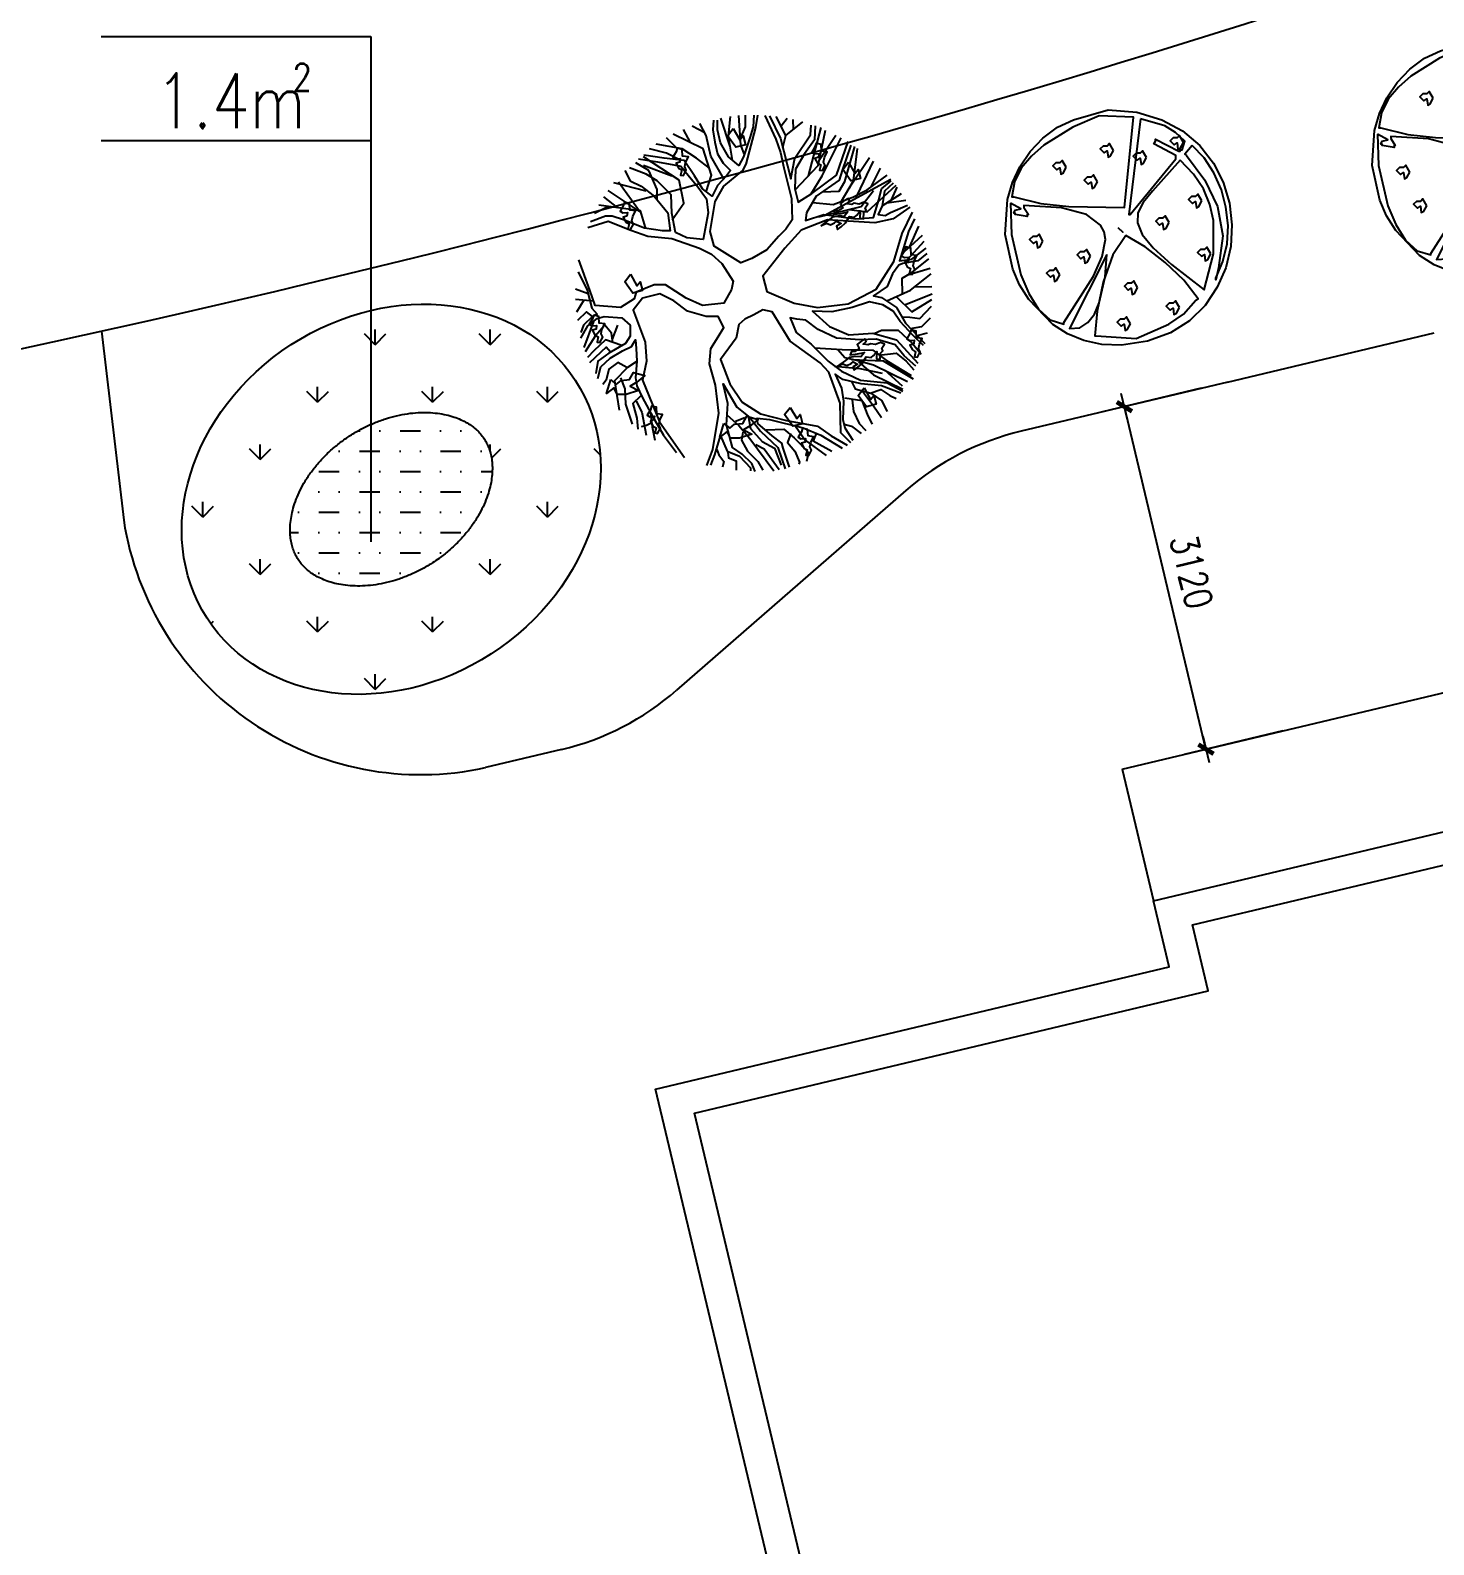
# Model space of a CAD drawing. Extents: x 1035948 to 1665131, y -158296 to 142149.
# Drawn here: x 1395090 to 1407526, y 5069 to 18490 of the extents above; entities that cross this region are included whole.
import ezdxf

# ---------------------------------------------------------------- set-up
doc = ezdxf.new("R2010")
doc.units = 0
doc.header["$LTSCALE"] = 200
doc.header["$MEASUREMENT"] = 0
doc.linetypes.add('ACAD_ISO04W100', pattern=[30.5, 24, -3, 0.5, -3])
doc.layers.get('0').update_dxf_attribs({"linetype": 'CONTINUOUS'})
doc.layers.get('DEFPOINTS').update_dxf_attribs({"linetype": 'CONTINUOUS'})
for name, color, linetype in [('DL', 21, 'CONTINUOUS'), ('LMLK', 123, 'CONTINUOUS'), ('PUB_TEXT', 7, 'CONTINUOUS'), ('WLL1', 7, 'CONTINUOUS'), ('ZXX', 6, 'ACAD_ISO04W100'), ('尾', 7, 'CONTINUOUS'), ('广玉兰', 7, 'CONTINUOUS'), ('景观1', 7, 'CONTINUOUS'), ('桂花', 7, 'CONTINUOUS'), ('矮杆美人蕉', 7, 'CONTINUOUS')]:
    doc.layers.add(name, color=color, linetype=linetype)
doc.styles.add('_HZTXT', font='txt.shx', dxfattribs={"width": 0.8, "bigfont": 'hztxt.shx'})
doc.styles.add('DIM_FONT', font='SIMPLEX.shx', dxfattribs={"width": 0.8})
doc.dimstyles.new('DIMN80', dxfattribs={"dimscale": 0.8, "dimtxt": 300, "dimasz": 1, "dimexe": 250, "dimexo": 300, "dimgap": 150, "dimtad": 1, "dimdec": 0, "dimzin": 0, "dimdsep": 46, "dimtxsty": 'DIM_FONT', "dimblk": '_DIMX', "dimcen": 0.09, "dimclrt": 7, "dimadec": 0, "dimazin": 0, "dimtfac": 1, "dimtdec": 0, "dimtix": 1, "dimtmove": 2, "dimatfit": 3, "dimldrblk": '_DIMX', "dimfxl": 0, "dimtolj": 1, "dimtzin": 0, "dimarcsym": 0})

# ---------------------------------------------------------------- blocks, each defined once
blk = doc.blocks.new('ZW05')
at = {"layer": '桂花', "color": 3, "linetype": 'Continuous'}
for points in [[(-114, 1934), (376, 1896), (799, 1768), (1153, 1579), (1447, 1330), (1682, 1028), (1848, 703), (1953, 349), (1991, -21), (1976, -391), (1893, -753), (1742, -1085), (1538, -1395), (1274, -1659), (949, -1862), (557, -2006), (112, -2074), (-220, -2059), (-530, -1991), (-809, -1878), (-1058, -1719), (-1465, -1296), (-1624, -1047), (-1737, -776), (-1866, -187), (-1828, 409), (-1745, 696), (-1616, 968), (-1443, 1224), (-1224, 1451), (-975, 1639), (-703, 1768), (-114, 1934)], [(-266, 1836), (-718, 1639), (-1209, 1337), (-1420, 1149), (-1594, 945), (-1707, 711), (-1752, 455), (-1722, 455), (-1262, 341), (-786, 288), (165, 273), (316, 1813), (-266, 1836)], [(436, 1783), (240, 152), (263, 152), (1040, 1103), (1040, 1156), (663, 1360), (693, 1405), (693, 1436), (1093, 1232), (1115, 1232), (1115, 1254), (1146, 1254), (1191, 1405), (1033, 1549), (851, 1662), (436, 1783)], [(1319, 1330), (1191, 1179), (1221, 1156), (1531, 741), (1750, 288), (1840, -210), (1765, -753), (1719, -957), (1719, -934), (1840, -647), (1916, -346), (1931, -36), (1893, 281), (1818, 575), (1689, 862), (1523, 1119), (1319, 1330)], [(1115, 1081), (640, 553), (482, 356), (391, 183), (384, 9), (466, -187), (655, -413), (965, -700), (1523, -1130), (1682, -519), (1682, 54), (1621, 326), (1508, 590), (1342, 839), (1115, 1081)], [(-1775, 349), (-1760, -187), (-1601, -874), (-1465, -1191), (-1299, -1462), (-1103, -1643), (-869, -1712), (-869, -1689), (-364, -897), (-213, -564), (-160, -270), (-182, -142), (-243, -28), (-484, 152), (-907, 266), (-1548, 304), (-1548, 273), (-1473, 152), (-1495, 152), (-1495, 122), (-1699, 152), (-1699, 175), (-1722, 175), (-1699, 228), (-1601, 251), (-1775, 349)], [(187, -202), (-32, -534), (-198, -1002), (-303, -1493), (-341, -1915), (-318, -1915), (361, -1960), (919, -1712), (1168, -1545), (1380, -1304), (1417, -1281), (1176, -964), (859, -663), (519, -398), (187, -202)], [(59, -74), (134, -149), (59, -74)], [(-137, -526), (-771, -1787), (-598, -1780), (-462, -1689), (-348, -1545), (-266, -1349), (-167, -911), (-137, -526)]]:
    blk.add_lwpolyline(points, dxfattribs=at)
at = {"layer": '桂花', "color": 51, "linetype": 'ByBlock', "elevation": 4620}
for points in [[(-21, 1245), (-88, 1361), (-129, 1320), (-196, 1320), (-247, 1270), (-180, 1203), (-129, 1236), (-113, 1128), (-71, 1152)], [(1169, 1381), (1102, 1498), (1060, 1457), (993, 1457), (942, 1407), (1009, 1340), (1060, 1373), (1076, 1264), (1119, 1289)], [(-828, 958), (-895, 1075), (-936, 1033), (-1003, 1033), (-1054, 983), (-987, 916), (-936, 949), (-920, 841), (-877, 865)], [(540, 1122), (473, 1239), (431, 1197), (364, 1197), (313, 1147), (380, 1080), (431, 1113), (447, 1005), (490, 1029)], [(-294, 712), (-361, 829), (-403, 787), (-470, 787), (-521, 737), (-454, 670), (-403, 703), (-387, 595), (-344, 619)], [(1483, 384), (1416, 501), (1375, 459), (1308, 459), (1257, 409), (1324, 343), (1375, 375), (1391, 267), (1433, 291)], [(923, 15), (856, 132), (814, 90), (747, 90), (696, 41), (763, -26), (814, 6), (830, -102), (873, -78)], [(-1224, -299), (-1291, -182), (-1332, -224), (-1399, -224), (-1451, -274), (-1384, -341), (-1332, -308), (-1317, -416), (-1274, -392)], [(-417, -559), (-484, -442), (-526, -483), (-593, -483), (-644, -533), (-577, -600), (-526, -567), (-510, -676), (-467, -652)], [(1634, -518), (1567, -401), (1525, -442), (1458, -442), (1407, -492), (1474, -559), (1525, -526), (1541, -635), (1584, -611)], [(-937, -873), (-1004, -756), (-1045, -798), (-1112, -798), (-1164, -848), (-1097, -914), (-1045, -882), (-1030, -990), (-987, -966)], [(389, -1092), (322, -975), (281, -1016), (214, -1016), (163, -1066), (230, -1133), (281, -1100), (297, -1209), (339, -1184)], [(1100, -1433), (1033, -1317), (992, -1358), (925, -1358), (874, -1408), (941, -1475), (992, -1442), (1008, -1550), (1051, -1526)], [(266, -1707), (199, -1590), (158, -1631), (91, -1631), (40, -1681), (107, -1748), (158, -1715), (174, -1823), (216, -1799)]]:
    blk.add_lwpolyline(points, close=True, dxfattribs=at)
blk = doc.blocks.new('ZW02')
at = {"layer": '广玉兰', "color": 3}
for p, q in [((-1039, 1258), (-1172, 1337)), ((-951, 1063), (-1039, 1258)), ((-1348, 1143), (-1127, 834)), ((-1127, 834), (-1456, 1053)), ((-951, 957), (-951, 1063))]:
    blk.add_line(p, q, dxfattribs=at)
for points in [[(-374, 1775), (-381, 1677), (-360, 1549), (-332, 1429), (-276, 1332), (-199, 1257), (-241, 1204), (-332, 1106), (-388, 994), (-486, 1069), (-570, 1204), (-676, 1362), (-879, 1384), (-1089, 1414)], [(-464, 1644), (-594, 1714)], [(-269, 1174), (-402, 1407), (-451, 1617), (-514, 1742)], [(152, 1824), (264, 1580), (313, 1444), (348, 1287), (425, 971), (432, 753), (367, 657), (296, 586), (173, 445), (18, 355), (-94, 310), (-367, 483), (-409, 633), (-358, 940), (-269, 1099), (-73, 1257), (-38, 1324), (60, 1700), (82, 1827)], [(39, 1827), (32, 1707), (-3, 1595), (-66, 1399), (-115, 1309), (-220, 1399), (-304, 1542), (-332, 1677), (-332, 1775)], [(-203, 1506), (-300, 1796)], [(-181, 1366), (-220, 1610), (-200, 1812)], [(-58, 1424), (-94, 1519), (-115, 1821)], [(-98, 1587), (-45, 1707), (-45, 1826)], [(201, 1820), (313, 1587), (418, 1174), (460, 1384), (621, 1625), (628, 1722)], [(369, 1617), (269, 1813)], [(318, 1718), (381, 1795)], [(337, 1494), (369, 1617), (543, 1756)], [(445, 1678), (444, 1782)], [(670, 1715), (663, 1572), (558, 1429), (467, 1272), (460, 1069), (495, 934), (635, 1024), (888, 1212), (1007, 1557)], [(-754, 1492), (-855, 1594)], [(-449, 1040), (-395, 1212), (-479, 1482), (-787, 1630)], [(-611, 1545), (-681, 1680)], [(462, 1060), (698, 1309), (773, 1673)], [(599, 1204), (729, 1699)], [(628, 1019), (740, 1204), (936, 1592)], [(710, 1364), (880, 1622)], [(-799, 754), (-677, 922), (-725, 1159), (-1092, 1399)], [(-717, 1366), (-858, 1437), (-1031, 1482)], [(-417, 1282), (-549, 1384), (-697, 1482), (-964, 1528)], [(1035, 1519), (944, 1257), (916, 1159), (677, 994), (579, 825), (570, 745), (756, 807), (1084, 761), (1266, 776), (1322, 956), (1350, 1069), (1448, 1151)], [(742, 1039), (916, 1046), (972, 1144), (1076, 1505)], [(939, 943), (1063, 1151), (1104, 1485)], [(-1285, 1257), (-1229, 1151), (-1117, 1099), (-984, 994), (-844, 825), (-818, 639), (-898, 639), (-1083, 666), (-1299, 753), (-1412, 791), (-1482, 791), (-1636, 731)], [(-1145, 1377), (-949, 1347), (-781, 1317), (-711, 1302), (-633, 1212), (-535, 1090), (-447, 966), (-429, 825), (-479, 551), (-647, 566), (-765, 622), (-802, 821), (-809, 1010), (-951, 1152), (-1065, 1222), (-1236, 1287)], [(-803, 1200), (-1092, 1311)], [(644, 929), (853, 911), (1098, 1001), (1266, 1354)], [(1019, 1078), (1045, 1122), (1224, 1391)], [(1244, 1091), (1340, 1283)], [(-1065, 1046), (-1397, 1132)], [(762, 796), (1445, 1169)], [(1017, 859), (1203, 836), (1498, 1107)], [(1054, 985), (1203, 1061), (1408, 1211)], [(1469, 1129), (1378, 1046), (1357, 896), (1315, 806), (1385, 798), (1441, 829), (1617, 904)], [(-1355, 876), (-1498, 989)], [(705, 782), (1140, 889), (1266, 1054)], [(1357, 896), (1553, 1024)], [(1404, 926), (1598, 954)], [(1452, 958), (1509, 1087)], [(-1451, 889), (-1596, 818)], [(-1072, 673), (-1124, 844), (-1551, 903)], [(1640, 882), (1469, 761), (1280, 723), (1007, 738), (796, 753), (526, 648), (358, 462), (131, 175), (173, 17), (453, -103), (691, -148), (1007, -110), (1294, 40), (1476, 325), (1561, 611), (1666, 832)], [(-1662, 672), (-1454, 738), (-1222, 648), (-1048, 586), (-800, 560), (-517, 462), (-394, 401), (-290, 303), (-171, 123), (-190, 38), (-269, -103), (-269, -103), (-486, -125), (-655, -50), (-865, 85), (-984, 85), (-1166, 10), (-1187, -58), (-1328, -148), (-1587, -125), (-1643, 32), (-1757, 343)], [(1687, 761), (1624, 633), (1532, 333), (1659, 348), (1806, 461)], [(1641, 480), (1732, 689)], [(1553, 399), (1645, 483), (1768, 595)], [(1611, 342), (1787, 534)], [(1813, 408), (1722, 333), (1568, 303), (1526, 288), (1462, 198), (1406, 70), (1266, -28), (1350, -43), (1504, -148), (1596, -306), (1792, -516)], [(1564, -5), (1561, 153), (1659, 213), (1833, 351)], [(-1762, 220), (-1671, 32), (-1622, -155), (-1566, -216), (-1615, -238), (-1706, -328), (-1734, -403)], [(1402, -78), (1645, 32), (1857, 199)], [(1620, 189), (1849, 257)], [(-1661, -6), (-1790, 40)], [(1687, 65), (1866, 70)], [(-1602, -83), (-1789, -65)], [(-1705, -73), (-1780, -194)], [(-443, -1766), (-381, -1605), (-318, -1229), (-353, -944), (-416, -726), (-402, -569), (-325, -448), (-269, -351), (-325, -238), (-451, -238), (-641, -185), (-781, -80), (-924, -6), (-1101, -50), (-1198, -174), (-1075, -501), (-1061, -696), (-1103, -891), (-928, -1320), (-671, -1687)], [(1778, -538), (1673, -433), (1540, -291), (1469, -185), (1364, -118), (1224, -88), (1049, -148), (839, -193), (642, -185), (817, -343), (1014, -426), (1259, -411), (1504, -478), (1722, -719)], [(1500, -34), (1659, -193), (1866, -65)], [(1559, -243), (1638, -246), (1743, -261), (1863, -133)], [(1586, -120), (1868, -5)], [(-1615, -238), (-1678, -193), (-1769, -281)], [(-1734, -463), (-1664, -336), (-1566, -261), (-1496, -238), (-1314, -253), (-1229, -328), (-1229, -441), (-1278, -516), (-1447, -614), (-1559, -696), (-1580, -824)], [(-1606, -291), (-1703, -558)], [(1035, -1535), (930, -1432), (924, -1128), (809, -810), (720, -713), (411, -493), (229, -193), (131, -170), (39, -223), (-52, -268), (-115, -321), (-143, -463), (-304, -681), (-206, -929), (-80, -1117), (109, -1237), (376, -1305), (691, -1365), (831, -1462), (997, -1559)], [(1701, -749), (1582, -644), (1490, -531), (1294, -471), (1126, -478), (888, -463), (698, -373), (572, -276), (481, -268), (411, -253), (474, -403), (628, -523), (803, -696), (937, -801), (1133, -891), (1406, -921), (1568, -1004)], [(1647, -361), (1764, -343), (1850, -252)], [(-1406, -505), (-1419, -411), (-1489, -328), (-1587, -441), (-1689, -600)], [(-1411, -470), (-1356, -328)], [(1272, -414), (1350, -381), (1518, -381), (1666, -516), (1757, -626)], [(1714, -433), (1822, -408)], [(-1314, -537), (-1482, -478), (-1601, -591), (-1667, -660)], [(-1430, -604), (-1475, -553), (-1646, -714)], [(-1559, -876), (-1531, -756), (-1433, -666), (-1306, -591), (-1215, -546), (-1173, -478), (-1166, -569), (-1159, -696), (-1173, -869), (-1159, -952), (-1103, -1072), (-998, -1267), (-886, -1455), (-753, -1635)], [(663, -561), (944, -576), (1259, -584), (1399, -689), (1652, -846)], [(902, -576), (972, -659), (1105, -689), (1266, -734), (1617, -906)], [(1322, -636), (1498, -614), (1603, -696), (1680, -786)], [(-1264, -764), (-1356, -711), (-1447, -779), (-1475, -891), (-1510, -937)], [(-1166, -704), (-1257, -764), (-1391, -899), (-1342, -1199)], [(867, -749), (1127, -774), (1357, -819)], [(1042, -681), (1366, -695), (1675, -880)], [(1112, -704), (1268, -836), (1569, -986)], [(-1328, -869), (-1285, -982), (-1278, -1139), (-1208, -1342)], [(53, -1830), (18, -1748), (-80, -1650), (-178, -1582), (-241, -1350), (-227, -1132), (-276, -929), (-136, -1169), (-3, -1274), (109, -1417), (285, -1582), (362, -1800)], [(1547, -1027), (1350, -952), (1140, -929), (951, -884), (874, -831), (937, -974), (958, -1109), (951, -1297), (972, -1380), (1056, -1507)], [(1042, -906), (1077, -982), (1238, -1027), (1350, -1102), (1406, -1214)], [(1378, -786), (1560, -951)], [(-1124, -1057), (-1201, -1132), (-1159, -1282), (-1152, -1395)], [(972, -1072), (1147, -1102), (1210, -1259), (1252, -1342)], [(1154, -1004), (1266, -1154), (1350, -1274)], [(1231, -1027), (1343, -989), (1434, -1049), (1498, -1079)], [(-1166, -1109), (-1110, -1222), (-1065, -1455)], [(-1019, -1229), (-1005, -1372), (-977, -1507)], [(1049, -1094), (1063, -1214), (1119, -1335), (1189, -1410)], [(-1019, -1335), (-1061, -1357), (-1117, -1372)], [(-234, -1252), (-115, -1357), (-3, -1492), (243, -1823)], [(-150, -1312), (-52, -1274)], [(-17, -1274), (4, -1387), (124, -1522), (250, -1590), (320, -1763)], [(404, -1785), (341, -1590), (327, -1537), (229, -1462), (81, -1335), (75, -1282), (201, -1297), (544, -1380), (726, -1455), (944, -1590)], [(166, -1402), (348, -1395), (453, -1485), (600, -1635), (579, -1725)], [(467, -1365), (565, -1507), (782, -1665)], [(965, -1342), (1042, -1365), (1140, -1440)], [(-402, -1763), (-360, -1657), (-304, -1462), (-234, -1620), (-108, -1673), (4, -1793), (4, -1823)], [(-73, -1425), (-87, -1507), (-24, -1620), (81, -1725), (131, -1815)], [(60, -1552), (145, -1597), (299, -1808)], [(418, -1440), (383, -1530), (460, -1620), (509, -1733), (502, -1755)], [(677, -1440), (649, -1515), (839, -1620)], [(-339, -1605), (-318, -1657), (-269, -1725), (-283, -1785)], [(-227, -1635), (-220, -1688), (-143, -1718), (-143, -1815)]]:
    blk.add_lwpolyline(points, dxfattribs=at)
at = {"layer": '广玉兰', "color": 6, "linetype": 'ByBlock'}
for points, elevation in [([(-172, 1689), (-105, 1573), (-71, 1614), (-47, 1521), (-146, 1497), (-231, 1614)], 4620), ([(-670, 1295), (-662, 1340), (-632, 1399), (-691, 1407), (-695, 1474), (-746, 1487), (-758, 1449), (-791, 1395), (-762, 1378), (-716, 1382), (-720, 1344), (-758, 1332), (-733, 1282), (-699, 1265), (-712, 1211), (-682, 1206), (-653, 1261)], 2310), ([(754, 1345), (763, 1391), (792, 1449), (733, 1458), (729, 1524), (678, 1537), (666, 1500), (633, 1445), (662, 1428), (708, 1433), (704, 1395), (666, 1382), (691, 1332), (725, 1315), (712, 1261), (742, 1257), (771, 1311)], 2310), ([(1009, 1345), (1076, 1228), (1110, 1269), (1135, 1177), (1035, 1153), (951, 1269)], 4620), ([(-1212, 741), (-1203, 786), (-1174, 845), (-1233, 853), (-1237, 920), (-1288, 933), (-1300, 895), (-1333, 841), (-1304, 824), (-1258, 828), (-1262, 790), (-1300, 778), (-1275, 728), (-1241, 711), (-1254, 656), (-1224, 652), (-1195, 707)], 2310), ([(728, 692), (783, 717), (825, 700), (867, 721), (887, 738), (934, 713), (887, 687), (896, 654), (934, 679), (980, 721), (1021, 788), (1072, 780), (1097, 801), (1130, 843), (1126, 767), (1164, 763), (1168, 826), (1193, 851), (1181, 876), (1210, 918), (1168, 935), (1118, 914), (1068, 922), (1043, 910), (992, 918), (1021, 947), (1009, 972), (967, 947), (929, 914), (951, 872), (904, 843), (871, 843), (858, 809), (934, 818), (1005, 834), (967, 788), (917, 792), (846, 780), (808, 751)], 2310), ([(1675, 282), (1683, 327), (1712, 386), (1654, 394), (1650, 461), (1599, 474), (1587, 436), (1553, 382), (1583, 365), (1629, 369), (1625, 331), (1587, 319), (1612, 269), (1645, 252), (1633, 198), (1662, 193), (1692, 248)], 2310), ([(-1226, 194), (-1159, 77), (-1125, 118), (-1101, 26), (-1200, 1), (-1284, 118)], 4620), ([(-1527, -418), (-1519, -372), (-1489, -314), (-1548, -306), (-1552, -239), (-1603, -226), (-1615, -263), (-1648, -318), (-1619, -335), (-1573, -330), (-1577, -368), (-1615, -381), (-1590, -431), (-1556, -448), (-1569, -502), (-1539, -506), (-1510, -452)], 2310), ([(1729, -570), (1737, -524), (1766, -466), (1708, -457), (1704, -390), (1653, -377), (1641, -415), (1608, -469), (1637, -486), (1683, -482), (1679, -520), (1641, -533), (1666, -582), (1699, -600), (1687, -654), (1717, -658), (1746, -603)], 2310), ([(898, -749), (953, -724), (994, -741), (1036, -720), (1057, -703), (1103, -728), (1057, -754), (1066, -787), (1103, -761), (1150, -720), (1191, -653), (1242, -661), (1267, -640), (1300, -598), (1296, -674), (1334, -678), (1338, -615), (1363, -590), (1351, -565), (1380, -523), (1338, -506), (1288, -527), (1237, -519), (1212, -531), (1162, -523), (1191, -494), (1179, -469), (1137, -494), (1099, -527), (1120, -569), (1074, -598), (1041, -598), (1028, -632), (1103, -623), (1175, -607), (1137, -653), (1087, -649), (1016, -661), (978, -690)], 2310), ([(-1429, -887), (-1371, -937), (-1321, -896), (-1237, -887), (-1195, -812), (-1077, -846), (-1161, -913), (-1228, -954), (-1144, -997), (-1271, -1038), (-1362, -1038), (-1396, -971), (-1472, -1030)], 4620), ([(1170, -972), (1237, -1089), (1271, -1048), (1295, -1140), (1195, -1165), (1111, -1048)], 4620), ([(-935, -1350), (-926, -1304), (-897, -1246), (-955, -1237), (-960, -1170), (-1010, -1158), (-1022, -1195), (-1056, -1250), (-1027, -1267), (-980, -1262), (-985, -1300), (-1022, -1313), (-997, -1363), (-964, -1380), (-977, -1434), (-947, -1438), (-918, -1383)], 2310), ([(413, -1171), (480, -1287), (514, -1246), (538, -1339), (438, -1363), (354, -1246)], 4620), ([(-267, -1335), (-208, -1385), (-158, -1344), (-74, -1335), (-33, -1260), (85, -1294), (1, -1361), (-66, -1402), (18, -1445), (-109, -1486), (-200, -1486), (-234, -1419), (-310, -1478)], 4620), ([(615, -1577), (624, -1531), (653, -1473), (595, -1464), (590, -1397), (540, -1384), (528, -1422), (494, -1476), (523, -1493), (570, -1489), (565, -1527), (528, -1540), (553, -1589), (586, -1607), (573, -1661), (603, -1665), (632, -1610)], 2310)]:
    blk.add_lwpolyline(points, close=True, dxfattribs=dict(at, elevation=elevation))
at = {"layer": '广玉兰', "color": 3, "width": 0.8, "flags": 9}
for tag, p in [('XSIZE', (-274, -93)), ('YSIZE', (196, -1)), ('YSIZE', (644, -151)), ('XSIZE', (-321, -249))]:
    blk.add_attdef(tag, p, '', height=0.72, dxfattribs=at)
blk = doc.blocks.new('_DIMX')
blk.add_line((-150, 0), (150, 0))
at = {"const_width": 50}
blk.add_lwpolyline([(-70, -70), (70, 70)], dxfattribs=at)
blk = doc.blocks.new('*D570')
at = {"layer": 'DEFPOINTS', "color": 0}
for p in [(1405700, 15372, -18084), (1404785, 15154), (1406422, 12337, -18084)]:
    blk.add_point(p, dxfattribs=at)
at = {"layer": 'WLL1', "color": 0, "lineweight": -2}
for p, q in [((1405466, 15317), (1404591, 15108)), ((1405508, 12120), (1404785, 15154)), ((1406189, 12282), (1405314, 12073))]:
    blk.add_line(p, q, dxfattribs=at)
at = {"layer": 'WLL1', "color": 0, "lineweight": -2, "xscale": 0.8, "yscale": 0.8, "zscale": 0.8}
for p, rotation in [((1404785, 15154), 103.3975699314728), ((1405508, 12119), 283.3975699314728)]:
    blk.add_blockref('_DIMX', p, dxfattribs=dict(at, rotation=rotation))
at = {"layer": 'WLL1', "color": 7, "insert": (1405380, 13693), "char_height": 240, "attachment_point": 5, "rotation": 283.3976, "style": 'DIM_FONT'}
blk.add_mtext('\\A1;3120', dxfattribs=at)

msp = doc.modelspace()

# ---------------------------------------------------------------- hatches: boundary and pattern name
at = {"layer": '尾', "ltscale": 20}
h = msp.add_hatch(dxfattribs=at)
h.set_pattern_fill('MUDST', color=3, scale=720, style=0)
h.set_pattern_definition([(0, (596285.81, -45900.56), (360, 180), [180, -180, 0, -180, 0, -180])])
edge = h.paths.add_edge_path()
edge.add_spline(control_points=[(1398652.85284, 13769.77092), (1398672.84315, 13782.69626), (1398692.4919, 13796.14981), (1398740.94905, 13831.24265), (1398769.22955, 13853.51396), (1398823.53318, 13899.92903), (1398849.55597, 13924.07246), (1398899.00859, 13973.82239), (1398922.43809, 13999.42848), (1398966.43745, 14051.65514), (1398987.00704, 14078.27523), (1399025.09791, 14132.0549), (1399042.61898, 14159.21391), (1399074.50979, 14213.58562), (1399088.87941, 14240.79764), (1399114.45509, 14294.79747), (1399125.66119, 14321.58451), (1399144.98976, 14374.28647), (1399153.1125, 14400.20055), (1399166.44189, 14450.76349), (1399171.64912, 14475.4115), (1399179.3903, 14523.12996), (1399181.92516, 14546.19968), (1399184.61745, 14590.55392), (1399184.77612, 14611.83803), (1399183.03264, 14652.53543), (1399181.13192, 14671.94884), (1399175.56652, 14708.94638), (1399171.90323, 14726.53127), (1399163.04627, 14760.02817), (1399157.85365, 14775.94157), (1399146.0705, 14806.33481), (1399139.48036, 14820.81648), (1399124.91079, 14848.61959), (1399116.93093, 14861.94294), (1399099.46689, 14887.67928), (1399089.98151, 14900.09384), (1399069.29293, 14924.18537), (1399058.08802, 14935.86323), (1399033.69344, 14958.53906), (1399020.50197, 14969.53712), (1398991.86838, 14990.78142), (1398976.42472, 15001.02702), (1398943.07355, 15020.574), (1398925.16501, 15029.87427), (1398886.76294, 15047.24527), (1398866.26895, 15055.31471), (1398822.68948, 15069.88325), (1398799.60403, 15076.38111), (1398750.95576, 15087.44914), (1398725.39333, 15092.01826), (1398672.01873, 15098.88944), (1398644.20716, 15101.19072), (1398586.65987, 15103.23186), (1398556.92485, 15102.97121), (1398495.93432, 15099.65815), (1398464.67951, 15096.60544), (1398401.11012, 15087.55348), (1398368.79619, 15081.5541), (1398303.60607, 15066.53533), (1398270.73046, 15057.51595), (1398204.93273, 15036.46641), (1398172.01112, 15024.43636), (1398106.63884, 14997.45584), (1398074.18862, 14982.50552), (1398010.26354, 14949.85216), (1397978.78909, 14932.14932), (1397917.29376, 14894.23073), (1397887.27328, 14874.01523), (1397829.12591, 14831.37684), (1397800.99939, 14808.95423), (1397747.03065, 14762.26523), (1397721.18877, 14737.99916), (1397672.12017, 14688.03593), (1397648.89377, 14662.33915), (1397605.3173, 14609.9655), (1397584.96752, 14583.28911), (1397547.32688, 14529.43256), (1397530.03623, 14502.25299), (1397498.61031, 14447.87599), (1397484.47516, 14420.67925), (1397459.36564, 14366.74438), (1397448.39122, 14340.00703), (1397429.51653, 14287.43569), (1397421.61598, 14261.60255), (1397408.71536, 14211.22764), (1397403.71471, 14186.68671), (1397396.36631, 14139.20162), (1397394.01762, 14116.25815), (1397391.67454, 14072.16708), (1397391.67888, 14051.01985), (1397393.72524, 14010.59744), (1397395.76582, 13991.32211), (1397401.59101, 13954.59281), (1397405.37423, 13937.13805), (1397414.45742, 13903.88604), (1397419.75637, 13888.08737), (1397431.74717, 13857.90386), (1397438.43868, 13843.51718), (1397453.21543, 13815.88408), (1397461.30116, 13802.63577), (1397478.98978, 13777.03349), (1397488.59394, 13764.67801), (1397509.53861, 13740.69611), (1397520.88086, 13729.06887), (1397545.57046, 13706.49512), (1397558.91962, 13695.54859), (1397587.88671, 13674.41769), (1397603.50615, 13664.23401), (1397637.22137, 13644.82919), (1397655.31813, 13635.60919), (1397694.10121, 13618.42248), (1397714.78795, 13610.45708), (1397758.74859, 13596.12291), (1397782.02242, 13589.75537), (1397831.03439, 13578.97407), (1397856.77211, 13574.56132), (1397910.47635, 13568.02646), (1397938.44225, 13565.90511), (1397996.27081, 13564.24321), (1398026.13276, 13564.70315), (1398087.34479, 13568.42893), (1398118.69419, 13571.69504), (1398182.417, 13581.18206), (1398214.78978, 13587.40308), (1398280.0599, 13602.86729), (1398312.95667, 13612.11045), (1398378.75835, 13633.6036), (1398411.66275, 13645.85349), (1398476.96273, 13673.26389), (1398509.35786, 13688.42424), (1398573.13639, 13721.48234), (1398604.51937, 13739.37989), (1398641.08499, 13762.22658), (1398646.98363, 13765.97601), (1398652.85284, 13769.77092)], knot_values=[-1.5707963268, -1.5707963268, -1.5707963268, -1.5707963268, -1.5079380107, -1.5079380107, -1.4125246015, -1.4125246015, -1.3171111923, -1.3171111923, -1.2216977831, -1.2216977831, -1.1262843739, -1.1262843739, -1.0308709647, -1.0308709647, -0.9354575555, -0.9354575555, -0.8400441463, -0.8400441463, -0.7446307371, -0.7446307371, -0.6492173278, -0.6492173278, -0.5538039186, -0.5538039186, -0.4583905094, -0.4583905094, -0.3629771002, -0.3629771002, -0.267563691, -0.267563691, -0.1721502818, -0.1721502818, -0.0767368726, -0.0767368726, 0.0186765366, 0.0186765366, 0.1140899458, 0.1140899458, 0.209503355, 0.209503355, 0.3049167642, 0.3049167642, 0.4003301734, 0.4003301734, 0.4957435826, 0.4957435826, 0.5911569919, 0.5911569919, 0.6865704011, 0.6865704011, 0.7819838103, 0.7819838103, 0.8773972195, 0.8773972195, 0.9728106287, 0.9728106287, 1.0682240379, 1.0682240379, 1.1636374471, 1.1636374471, 1.2590508563, 1.2590508563, 1.3544642655, 1.3544642655, 1.4498776747, 1.4498776747, 1.5452910839, 1.5452910839, 1.6407044931, 1.6407044931, 1.7361179023, 1.7361179023, 1.8315313115, 1.8315313115, 1.9269447208, 1.9269447208, 2.02235813, 2.02235813, 2.1177715392, 2.1177715392, 2.2131849484, 2.2131849484, 2.3085983576, 2.3085983576, 2.4040117668, 2.4040117668, 2.499425176, 2.499425176, 2.5948385852, 2.5948385852, 2.6902519944, 2.6902519944, 2.7856654036, 2.7856654036, 2.8810788128, 2.8810788128, 2.976492222, 2.976492222, 3.0719056312, 3.0719056312, 3.1673190404, 3.1673190404, 3.2627324497, 3.2627324497, 3.3581458589, 3.3581458589, 3.4535592681, 3.4535592681, 3.5489726773, 3.5489726773, 3.6443860865, 3.6443860865, 3.7397994957, 3.7397994957, 3.8352129049, 3.8352129049, 3.9306263141, 3.9306263141, 4.0260397233, 4.0260397233, 4.1214531325, 4.1214531325, 4.2168665417, 4.2168665417, 4.3122799509, 4.3122799509, 4.4076933601, 4.4076933601, 4.5031067693, 4.5031067693, 4.5985201786, 4.5985201786, 4.6939335878, 4.6939335878, 4.7123889804, 4.7123889804, 4.7123889804, 4.7123889804], degree=3, periodic=0)
at = {"layer": '矮杆美人蕉', "ltscale": 20}
h = msp.add_hatch(dxfattribs=at)
h.set_pattern_fill('GRASS', color=3, scale=720, style=0)
h.set_pattern_definition([(90, (596285.8, -45900.56), (-509.11688, 509.11688), [135, -883.23377]), (45, (596285.8, -45900.6), (-509.1169, 509.1169), [135, -585]), (135, (596285.8, -45900.6), (-509.1169, -509.1169), [135, -585])])
edge = h.paths.add_edge_path()
edge.add_ellipse((1398288.1982, 14333.74534), major_axis=(1631.20536, 1054.70496), ratio=0.8399541642, start_angle=0, end_angle=360)
edge = h.paths.add_edge_path(flags=16)
edge.add_spline(control_points=[(1398652.85284, 13769.77092), (1398672.84315, 13782.69626), (1398692.4919, 13796.14981), (1398740.94905, 13831.24265), (1398769.22955, 13853.51396), (1398823.53318, 13899.92903), (1398849.55597, 13924.07246), (1398899.00859, 13973.82239), (1398922.43809, 13999.42848), (1398966.43745, 14051.65514), (1398987.00704, 14078.27523), (1399025.09791, 14132.0549), (1399042.61898, 14159.21391), (1399074.50979, 14213.58562), (1399088.87941, 14240.79764), (1399114.45509, 14294.79747), (1399125.66119, 14321.58451), (1399144.98976, 14374.28647), (1399153.1125, 14400.20055), (1399166.44189, 14450.76349), (1399171.64912, 14475.4115), (1399179.3903, 14523.12996), (1399181.92516, 14546.19968), (1399184.61745, 14590.55392), (1399184.77612, 14611.83803), (1399183.03264, 14652.53543), (1399181.13192, 14671.94884), (1399175.56652, 14708.94638), (1399171.90323, 14726.53127), (1399163.04627, 14760.02817), (1399157.85365, 14775.94157), (1399146.0705, 14806.33481), (1399139.48036, 14820.81648), (1399124.91079, 14848.61959), (1399116.93093, 14861.94294), (1399099.46689, 14887.67928), (1399089.98151, 14900.09384), (1399069.29293, 14924.18537), (1399058.08802, 14935.86323), (1399033.69344, 14958.53906), (1399020.50197, 14969.53712), (1398991.86838, 14990.78142), (1398976.42472, 15001.02702), (1398943.07355, 15020.574), (1398925.16501, 15029.87427), (1398886.76294, 15047.24527), (1398866.26895, 15055.31471), (1398822.68948, 15069.88325), (1398799.60403, 15076.38111), (1398750.95576, 15087.44914), (1398725.39333, 15092.01826), (1398672.01873, 15098.88944), (1398644.20716, 15101.19072), (1398586.65987, 15103.23186), (1398556.92485, 15102.97121), (1398495.93432, 15099.65815), (1398464.67951, 15096.60544), (1398401.11012, 15087.55348), (1398368.79619, 15081.5541), (1398303.60607, 15066.53533), (1398270.73046, 15057.51595), (1398204.93273, 15036.46641), (1398172.01112, 15024.43636), (1398106.63884, 14997.45584), (1398074.18862, 14982.50552), (1398010.26354, 14949.85216), (1397978.78909, 14932.14932), (1397917.29376, 14894.23073), (1397887.27328, 14874.01523), (1397829.12591, 14831.37684), (1397800.99939, 14808.95423), (1397747.03065, 14762.26523), (1397721.18877, 14737.99916), (1397672.12017, 14688.03593), (1397648.89377, 14662.33915), (1397605.3173, 14609.9655), (1397584.96752, 14583.28911), (1397547.32688, 14529.43256), (1397530.03623, 14502.25299), (1397498.61031, 14447.87599), (1397484.47516, 14420.67925), (1397459.36564, 14366.74438), (1397448.39122, 14340.00703), (1397429.51653, 14287.43569), (1397421.61598, 14261.60255), (1397408.71536, 14211.22764), (1397403.71471, 14186.68671), (1397396.36631, 14139.20162), (1397394.01762, 14116.25815), (1397391.67454, 14072.16708), (1397391.67888, 14051.01985), (1397393.72524, 14010.59744), (1397395.76582, 13991.32211), (1397401.59101, 13954.59281), (1397405.37423, 13937.13805), (1397414.45742, 13903.88604), (1397419.75637, 13888.08737), (1397431.74717, 13857.90386), (1397438.43868, 13843.51718), (1397453.21543, 13815.88408), (1397461.30116, 13802.63577), (1397478.98978, 13777.03349), (1397488.59394, 13764.67801), (1397509.53861, 13740.69611), (1397520.88086, 13729.06887), (1397545.57046, 13706.49512), (1397558.91962, 13695.54859), (1397587.88671, 13674.41769), (1397603.50615, 13664.23401), (1397637.22137, 13644.82919), (1397655.31813, 13635.60919), (1397694.10121, 13618.42248), (1397714.78795, 13610.45708), (1397758.74859, 13596.12291), (1397782.02242, 13589.75537), (1397831.03439, 13578.97407), (1397856.77211, 13574.56132), (1397910.47635, 13568.02646), (1397938.44225, 13565.90511), (1397996.27081, 13564.24321), (1398026.13276, 13564.70315), (1398087.34479, 13568.42893), (1398118.69419, 13571.69504), (1398182.417, 13581.18206), (1398214.78978, 13587.40308), (1398280.0599, 13602.86729), (1398312.95667, 13612.11045), (1398378.75835, 13633.6036), (1398411.66275, 13645.85349), (1398476.96273, 13673.26389), (1398509.35786, 13688.42424), (1398573.13639, 13721.48234), (1398604.51937, 13739.37989), (1398641.08499, 13762.22658), (1398646.98363, 13765.97601), (1398652.85284, 13769.77092)], knot_values=[-1.5707963268, -1.5707963268, -1.5707963268, -1.5707963268, -1.5079380107, -1.5079380107, -1.4125246015, -1.4125246015, -1.3171111923, -1.3171111923, -1.2216977831, -1.2216977831, -1.1262843739, -1.1262843739, -1.0308709647, -1.0308709647, -0.9354575555, -0.9354575555, -0.8400441463, -0.8400441463, -0.7446307371, -0.7446307371, -0.6492173278, -0.6492173278, -0.5538039186, -0.5538039186, -0.4583905094, -0.4583905094, -0.3629771002, -0.3629771002, -0.267563691, -0.267563691, -0.1721502818, -0.1721502818, -0.0767368726, -0.0767368726, 0.0186765366, 0.0186765366, 0.1140899458, 0.1140899458, 0.209503355, 0.209503355, 0.3049167642, 0.3049167642, 0.4003301734, 0.4003301734, 0.4957435826, 0.4957435826, 0.5911569919, 0.5911569919, 0.6865704011, 0.6865704011, 0.7819838103, 0.7819838103, 0.8773972195, 0.8773972195, 0.9728106287, 0.9728106287, 1.0682240379, 1.0682240379, 1.1636374471, 1.1636374471, 1.2590508563, 1.2590508563, 1.3544642655, 1.3544642655, 1.4498776747, 1.4498776747, 1.5452910839, 1.5452910839, 1.6407044931, 1.6407044931, 1.7361179023, 1.7361179023, 1.8315313115, 1.8315313115, 1.9269447208, 1.9269447208, 2.02235813, 2.02235813, 2.1177715392, 2.1177715392, 2.2131849484, 2.2131849484, 2.3085983576, 2.3085983576, 2.4040117668, 2.4040117668, 2.499425176, 2.499425176, 2.5948385852, 2.5948385852, 2.6902519944, 2.6902519944, 2.7856654036, 2.7856654036, 2.8810788128, 2.8810788128, 2.976492222, 2.976492222, 3.0719056312, 3.0719056312, 3.1673190404, 3.1673190404, 3.2627324497, 3.2627324497, 3.3581458589, 3.3581458589, 3.4535592681, 3.4535592681, 3.5489726773, 3.5489726773, 3.6443860865, 3.6443860865, 3.7397994957, 3.7397994957, 3.8352129049, 3.8352129049, 3.9306263141, 3.9306263141, 4.0260397233, 4.0260397233, 4.1214531325, 4.1214531325, 4.2168665417, 4.2168665417, 4.3122799509, 4.3122799509, 4.4076933601, 4.4076933601, 4.5031067693, 4.5031067693, 4.5985201786, 4.5985201786, 4.6939335878, 4.6939335878, 4.7123889804, 4.7123889804, 4.7123889804, 4.7123889804], degree=3, periodic=0)

# ---------------------------------------------------------------- linework, layer by layer
for p, q in [((1395718.13319, 18435.70429, 27056.10778), (1398085.6129, 18435.70429, 27056.10778)), ((1398107.69937, 18435.70429, 27056.10778), (1398107.69937, 17513.60728, 27056.10778)), ((1395718.13319, 17513.60728, 27056.10778), (1398085.6129, 17513.60728, 27056.10778)), ((1398107.69937, 17513.60728, 27056.10778), (1398107.69937, 13955.60639, 27056.10778))]:
    msp.add_line(p, q)
msp.add_arc((1369293.95608, 134328.6342), 121416.28995, 280.8659100313, 298.256662115)
msp.add_ellipse((1398288.1982, 14333.74534, -27056.10778), major_axis=(1631.20536, 1054.70496), ratio=0.8399541642, start_param=-1.5707963268, end_param=4.7123889804)
msp.add_open_spline([(1398652.85284, 13769.77092, -27056.10778), (1398672.84315, 13782.69626, -27056.10778), (1398692.4919, 13796.14981, -27056.10778), (1398740.94905, 13831.24265, -27056.10778), (1398769.22955, 13853.51396, -27056.10778), (1398823.53318, 13899.92903, -27056.10778), (1398849.55597, 13924.07246, -27056.10778), (1398899.00859, 13973.82239, -27056.10778), (1398922.43809, 13999.42848, -27056.10778), (1398966.43745, 14051.65514, -27056.10778), (1398987.00704, 14078.27523, -27056.10778), (1399025.09791, 14132.0549, -27056.10778), (1399042.61898, 14159.21391, -27056.10778), (1399074.50979, 14213.58562, -27056.10778), (1399088.87941, 14240.79764, -27056.10778), (1399114.45509, 14294.79747, -27056.10778), (1399125.66119, 14321.58451, -27056.10778), (1399144.98976, 14374.28647, -27056.10778), (1399153.1125, 14400.20055, -27056.10778), (1399166.44189, 14450.76349, -27056.10778), (1399171.64912, 14475.4115, -27056.10778), (1399179.3903, 14523.12996, -27056.10778), (1399181.92516, 14546.19968, -27056.10778), (1399184.61745, 14590.55392, -27056.10778), (1399184.77612, 14611.83803, -27056.10778), (1399183.03264, 14652.53543, -27056.10778), (1399181.13192, 14671.94884, -27056.10778), (1399175.56652, 14708.94638, -27056.10778), (1399171.90323, 14726.53127, -27056.10778), (1399163.04627, 14760.02817, -27056.10778), (1399157.85365, 14775.94157, -27056.10778), (1399146.0705, 14806.33481, -27056.10778), (1399139.48036, 14820.81648, -27056.10778), (1399124.91079, 14848.61959, -27056.10778), (1399116.93093, 14861.94294, -27056.10778), (1399099.46689, 14887.67928, -27056.10778), (1399089.98151, 14900.09384, -27056.10778), (1399069.29293, 14924.18537, -27056.10778), (1399058.08802, 14935.86323, -27056.10778), (1399033.69344, 14958.53906, -27056.10778), (1399020.50197, 14969.53712, -27056.10778), (1398991.86838, 14990.78142, -27056.10778), (1398976.42472, 15001.02702, -27056.10778), (1398943.07355, 15020.574, -27056.10778), (1398925.16501, 15029.87427, -27056.10778), (1398886.76294, 15047.24527, -27056.10778), (1398866.26895, 15055.31471, -27056.10778), (1398822.68948, 15069.88325, -27056.10778), (1398799.60403, 15076.38111, -27056.10778), (1398750.95576, 15087.44914, -27056.10778), (1398725.39333, 15092.01826, -27056.10778), (1398672.01873, 15098.88944, -27056.10778), (1398644.20716, 15101.19072, -27056.10778), (1398586.65987, 15103.23186, -27056.10778), (1398556.92485, 15102.97121, -27056.10778), (1398495.93432, 15099.65815, -27056.10778), (1398464.67951, 15096.60544, -27056.10778), (1398401.11012, 15087.55348, -27056.10778), (1398368.79619, 15081.5541, -27056.10778), (1398303.60607, 15066.53533, -27056.10778), (1398270.73046, 15057.51595, -27056.10778), (1398204.93273, 15036.46641, -27056.10778), (1398172.01112, 15024.43636, -27056.10778), (1398106.63884, 14997.45584, -27056.10778), (1398074.18862, 14982.50552, -27056.10778), (1398010.26354, 14949.85216, -27056.10778), (1397978.78909, 14932.14932, -27056.10778), (1397917.29376, 14894.23073, -27056.10778), (1397887.27328, 14874.01523, -27056.10778), (1397829.12591, 14831.37684, -27056.10778), (1397800.99939, 14808.95423, -27056.10778), (1397747.03065, 14762.26523, -27056.10778), (1397721.18877, 14737.99916, -27056.10778), (1397672.12017, 14688.03593, -27056.10778), (1397648.89377, 14662.33915, -27056.10778), (1397605.3173, 14609.9655, -27056.10778), (1397584.96752, 14583.28911, -27056.10778), (1397547.32688, 14529.43256, -27056.10778), (1397530.03623, 14502.25299, -27056.10778), (1397498.61031, 14447.87599, -27056.10778), (1397484.47516, 14420.67925, -27056.10778), (1397459.36564, 14366.74438, -27056.10778), (1397448.39122, 14340.00703, -27056.10778), (1397429.51653, 14287.43569, -27056.10778), (1397421.61598, 14261.60255, -27056.10778), (1397408.71536, 14211.22764, -27056.10778), (1397403.71471, 14186.68671, -27056.10778), (1397396.36631, 14139.20162, -27056.10778), (1397394.01762, 14116.25815, -27056.10778), (1397391.67454, 14072.16708, -27056.10778), (1397391.67888, 14051.01985, -27056.10778), (1397393.72524, 14010.59744, -27056.10778), (1397395.76582, 13991.32211, -27056.10778), (1397401.59101, 13954.59281, -27056.10778), (1397405.37423, 13937.13805, -27056.10778), (1397414.45742, 13903.88604, -27056.10778), (1397419.75637, 13888.08737, -27056.10778), (1397431.74717, 13857.90386, -27056.10778), (1397438.43868, 13843.51718, -27056.10778), (1397453.21543, 13815.88408, -27056.10778), (1397461.30116, 13802.63577, -27056.10778), (1397478.98978, 13777.03349, -27056.10778), (1397488.59394, 13764.67801, -27056.10778), (1397509.53861, 13740.69611, -27056.10778), (1397520.88086, 13729.06887, -27056.10778), (1397545.57046, 13706.49512, -27056.10778), (1397558.91962, 13695.54859, -27056.10778), (1397587.88671, 13674.41769, -27056.10778), (1397603.50615, 13664.23401, -27056.10778), (1397637.22137, 13644.82919, -27056.10778), (1397655.31813, 13635.60919, -27056.10778), (1397694.10121, 13618.42248, -27056.10778), (1397714.78795, 13610.45708, -27056.10778), (1397758.74859, 13596.12291, -27056.10778), (1397782.02242, 13589.75537, -27056.10778), (1397831.03439, 13578.97407, -27056.10778), (1397856.77211, 13574.56132, -27056.10778), (1397910.47635, 13568.02646, -27056.10778), (1397938.44225, 13565.90511, -27056.10778), (1397996.27081, 13564.24321, -27056.10778), (1398026.13276, 13564.70315, -27056.10778), (1398087.34479, 13568.42893, -27056.10778), (1398118.69419, 13571.69504, -27056.10778), (1398182.417, 13581.18206, -27056.10778), (1398214.78978, 13587.40308, -27056.10778), (1398280.0599, 13602.86729, -27056.10778), (1398312.95667, 13612.11045, -27056.10778), (1398378.75835, 13633.6036, -27056.10778), (1398411.66275, 13645.85349, -27056.10778), (1398476.96273, 13673.26389, -27056.10778), (1398509.35786, 13688.42424, -27056.10778), (1398573.13639, 13721.48234, -27056.10778), (1398604.51937, 13739.37989, -27056.10778), (1398641.08499, 13762.22658, -27056.10778), (1398646.98363, 13765.97601, -27056.10778), (1398652.85284, 13769.77092, -27056.10778)], degree=3, knots=[-1.5707963268, -1.5707963268, -1.5707963268, -1.5707963268, -1.5079380107, -1.5079380107, -1.4125246015, -1.4125246015, -1.3171111923, -1.3171111923, -1.2216977831, -1.2216977831, -1.1262843739, -1.1262843739, -1.0308709647, -1.0308709647, -0.9354575555, -0.9354575555, -0.8400441463, -0.8400441463, -0.7446307371, -0.7446307371, -0.6492173278, -0.6492173278, -0.5538039186, -0.5538039186, -0.4583905094, -0.4583905094, -0.3629771002, -0.3629771002, -0.267563691, -0.267563691, -0.1721502818, -0.1721502818, -0.0767368726, -0.0767368726, 0.0186765366, 0.0186765366, 0.1140899458, 0.1140899458, 0.209503355, 0.209503355, 0.3049167642, 0.3049167642, 0.4003301734, 0.4003301734, 0.4957435826, 0.4957435826, 0.5911569919, 0.5911569919, 0.6865704011, 0.6865704011, 0.7819838103, 0.7819838103, 0.8773972195, 0.8773972195, 0.9728106287, 0.9728106287, 1.0682240379, 1.0682240379, 1.1636374471, 1.1636374471, 1.2590508563, 1.2590508563, 1.3544642655, 1.3544642655, 1.4498776747, 1.4498776747, 1.5452910839, 1.5452910839, 1.6407044931, 1.6407044931, 1.7361179023, 1.7361179023, 1.8315313115, 1.8315313115, 1.9269447208, 1.9269447208, 2.02235813, 2.02235813, 2.1177715392, 2.1177715392, 2.2131849484, 2.2131849484, 2.3085983576, 2.3085983576, 2.4040117668, 2.4040117668, 2.499425176, 2.499425176, 2.5948385852, 2.5948385852, 2.6902519944, 2.6902519944, 2.7856654036, 2.7856654036, 2.8810788128, 2.8810788128, 2.976492222, 2.976492222, 3.0719056312, 3.0719056312, 3.1673190404, 3.1673190404, 3.2627324497, 3.2627324497, 3.3581458589, 3.3581458589, 3.4535592681, 3.4535592681, 3.5489726773, 3.5489726773, 3.6443860865, 3.6443860865, 3.7397994957, 3.7397994957, 3.8352129049, 3.8352129049, 3.9306263141, 3.9306263141, 4.0260397233, 4.0260397233, 4.1214531325, 4.1214531325, 4.2168665417, 4.2168665417, 4.3122799509, 4.3122799509, 4.4076933601, 4.4076933601, 4.5031067693, 4.5031067693, 4.5985201786, 4.5985201786, 4.6939335878, 4.6939335878, 4.7123889804, 4.7123889804, 4.7123889804, 4.7123889804])
at = {"layer": 'DL'}
for p, q in [((1395720.89391, 15823.22326, 12491.24148), (1395917.21149, 14148.24967, 9575.19697)), ((1405698.1093, 15371.93931, -18083.76634), (1407529.61824, 15808.1842, -18083.76634)), ((1405700.93154, 15372.61154, -18083.76634), (1403869.4226, 14936.36665, -18083.76634)), ((1402848.93699, 14411.20868, -18083.76634), (1400817.31351, 12641.12244, -18083.76634)), ((1399796.8279, 12115.96448, -18083.76634), (1399123.24742, 11955.52516, -18083.76634))]:
    msp.add_line(p, q, dxfattribs=at)
for centre, radius, start, end in [((1404425.51855, 12601.68095, -18083.76634), 2400, 103.397569937, 131.064558081), ((1398550.05069, 14557.61413, 9575.19697), 2664.47396, 188.837813276, 282.422900009), ((1399240.73195, 14450.65017, -18083.76634), 2400, 283.397569937, 311.064558081)]:
    msp.add_arc(centre, radius, start, end, dxfattribs=at)
at = {"layer": 'LMLK', "elevation": -18083.76634}
for points in [[(1414685.52864, -4124.18893), (1406467.43499, -6081.64667), (1406217.19181, -5031.0381), (1402014.75756, -6032.01081), (1399529.00867, 4404.03425), (1401630.2258, 4904.5206), (1400629.25309, 9106.95485), (1405181.89019, 10191.34195), (1405042.86621, 10775.01338), (1408358.11989, 11564.66962)], [(1414338.63484, -3910.75816), (1406680.86576, -5734.75287), (1406430.62258, -4684.14431), (1402228.18833, -5685.11701), (1399875.90247, 4190.60348), (1401977.11959, 4691.08983), (1400976.14689, 8893.52408), (1405528.78399, 9977.91118), (1405389.76, 10561.58261), (1408144.68913, 11217.77583)]]:
    msp.add_lwpolyline(points, dxfattribs=at)
at = {"layer": 'PUB_TEXT'}
for p, q in [((1395718.13319, 18435.70429, 27056.10778), (1398107.69937, 18435.70429, 27056.10778)), ((1395718.13319, 17513.60728, 27056.10778), (1398107.69937, 17513.60728, 27056.10778))]:
    msp.add_line(p, q, dxfattribs=at)
at = {"layer": 'ZXX', "ltscale": 0.2}
msp.add_arc((1369293.95608, 134328.6342), 118056.28995, 280.8659100313, 298.256662115, dxfattribs=at)
at = {"layer": '景观1'}
for q in [(1408080.07192, 12732.01247, -18083.76634), (1405042.86621, 10775.01338, -18083.76634)]:
    msp.add_line((1404764.81823, 11942.35622, -18083.76634), q, dxfattribs=at)

# ---------------------------------------------------------------- block references
at = {"layer": '广玉兰', "ltscale": 20, "xscale": 0.8640000000596046, "yscale": 0.864000000001397, "zscale": 0.864}
msp.add_blockref('ZW02', (1401467.38761, 16159.93196, -18083.76634), dxfattribs=at)
at = {"layer": '桂花', "ltscale": 20, "xscale": 0.5201999999117106, "yscale": 0.5201999999990221, "zscale": 0.5202}
for p in [(1407952.00982, 17388.9491, -27056.10778), (1404700.30324, 16777.37988, -28220.34778)]:
    msp.add_blockref('ZW05', p, dxfattribs=at)

# ---------------------------------------------------------------- texts
at = {"layer": 'PUB_TEXT', "style": '_HZTXT', "width": 0.8}
for s, height, p in [('2', 243, (1397415.13507, 17953.46547, 27056.10778)), ('1.4m ', 486, (1396199.41625, 17621.53784, 27056.10778))]:
    msp.add_text(s, height=height, dxfattribs=at).set_placement(p)

# ---------------------------------------------------------------- dimensions: what is measured, and where the dimension line sits
at = {"layer": 'WLL1'}
dim = msp.add_aligned_dim(p1=(1406422.44508, 12337.18435, -18083.76634), p2=(1405699.52042, 15372.27542, -18083.76634), distance=939.92268, dimstyle='DIMN80', dxfattribs=at)
dim.commit()
dim.dimension.update_dxf_attribs({"geometry": '*D570', "text_midpoint": (1405380.10797, 13692.55315)})

doc.saveas('drawing.dxf')
